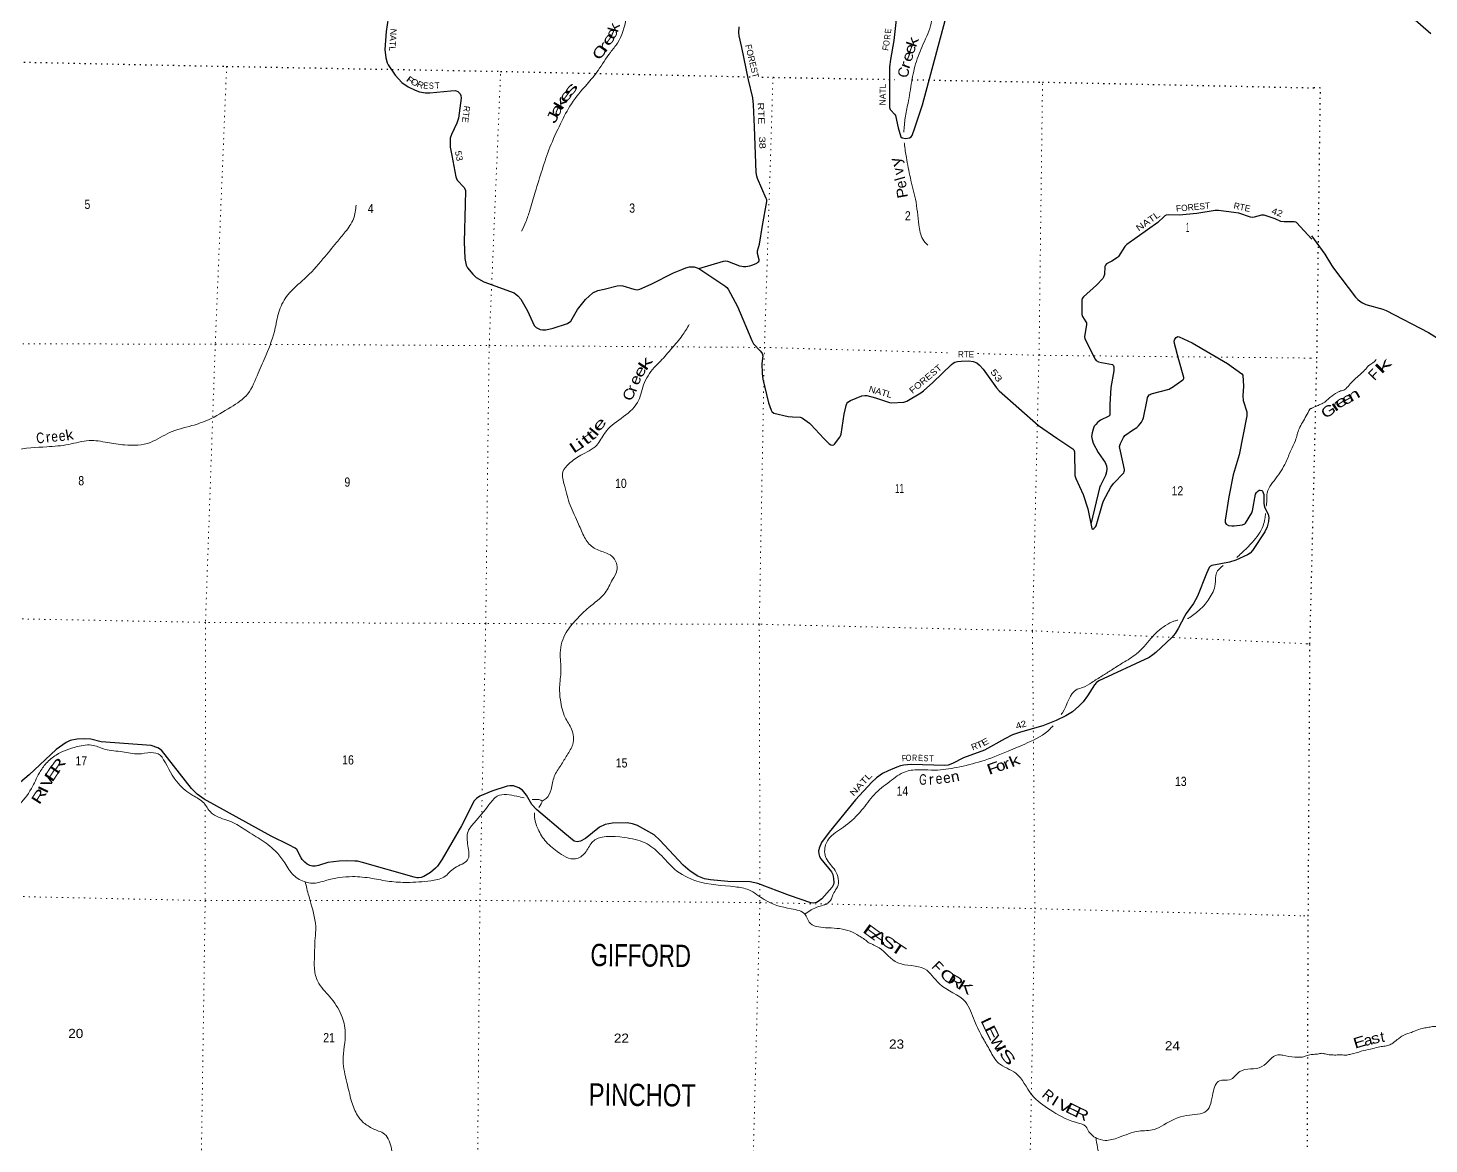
# Model space of a CAD drawing. Header units: feet. Extents: x -481249 to -254670, y -730376 to -544252.
# Drawn here: x -311565 to -284916, y -616319 to -595091 of the extents above; entities that cross this region are included whole.
import ezdxf
from ezdxf.enums import TextEntityAlignment as Align

# ---------------------------------------------------------------- set-up
doc = ezdxf.new("R2010")
doc.units = ezdxf.units.FT
doc.header["$LTSCALE"] = 70
doc.linetypes.add('DOT_DASHED', pattern=[7.7, 5, -1.2, 0.3, -1.2])
doc.linetypes.add('DOTTED', pattern=[1.5, 0.3, -1.2])
for name, color, linetype, lineweight in [('29', 7, 'Continuous', 25), ('39', 7, 'Continuous', 13), ('41', 7, 'Continuous', 13), ('44', 7, 'DOT_DASHED', 13), ('6', 7, 'DOTTED', 25), ('7', 7, 'DOTTED', 13)]:
    doc.layers.add(name, color=color, linetype=linetype, lineweight=lineweight)
doc.layers.add('30', color=7, linetype='Continuous')

msp = doc.modelspace()

# ---------------------------------------------------------------- linework, layer by layer
at = {"layer": '29'}
for points in [[(-285417.18, -594729.19), (-284880.41, -595194.27)], [(-304716.18, -594906.17), (-304753.83, -595160.24), (-304775.94, -595498.67), (-304761.31, -595660.59), (-304735.66, -595751.84), (-304713.53, -595794.03), (-304578.84, -595989.23), (-304453.72, -596124.85), (-304336.88, -596211.4), (-304198.27, -596276.13), (-304120.48, -596302.19), (-304006.53, -596323.59), (-303919.37, -596323.09), (-303523.16, -596286.57), (-303442.35, -596281.35), (-303419.29, -596286.54), (-303388.46, -596298.94), (-303343.3, -596343.95), (-303333.27, -596372.61), (-303327.04, -596425.94), (-303377.19, -596808.22), (-303410.15, -596897.92), (-303512.73, -597115.99), (-303533.58, -597183.81), (-303536.64, -597245.12), (-303533.58, -597355.95), (-303502.15, -597514.08), (-303429.32, -597924.55), (-303398.7, -597988.3), (-303269.11, -598124.13), (-303241.64, -598180.16), (-303246.98, -598445.06), (-303271.38, -599160.24), (-303254.68, -599473.85), (-303231.22, -599599.05), (-303205.15, -599651.21), (-303103.49, -599776.41), (-303038.33, -599833.79), (-302892.79, -599920.34), (-302318.89, -600131.13), (-302248.4, -600188.61), (-302193.78, -600245.89), (-302061.53, -600471.43), (-301938.33, -600751.89), (-301901.83, -600788.41), (-301822.92, -600825.02), (-301779.33, -600835.36), (-301714.15, -600830.14), (-301578.02, -600801.9), (-301302.31, -600710.16), (-301240.15, -600665.67), (-301110.42, -600446.77), (-300963.44, -600256.33), (-300821.62, -600131.58), (-300723.63, -600084.18), (-300604.49, -600056.03), (-300358.7, -599995.5), (-300293.54, -599990.29), (-300251.03, -599996.14), (-300038.74, -600058.81), (-299975.53, -600068.54), (-299928.61, -600058.1), (-299713.17, -599966.52), (-299284.5, -599745.2), (-299130.98, -599682.51), (-299052.15, -599653.84), (-298979.8, -599635.57), (-298937.45, -599631.67), (-298892.62, -599635.67), (-298852.74, -599644.71), (-298804.52, -599664.78)], [(-295047.88, -594871.91), (-295094.8, -595330.29), (-295159.15, -595687.98), (-295176.06, -595828.35), (-295180.21, -596513.71), (-295177.39, -596606.07), (-295163.06, -596639.97), (-295152.99, -596656.33), (-295083.21, -596729.31), (-295062.7, -596757.35), (-295012.58, -596992.7), (-294962.35, -597159.01), (-294935.48, -597182.02), (-294867.33, -597190.85), (-294796.83, -597179.88), (-294766.86, -597159.01), (-294746.61, -597134.18), (-294695.58, -596990.49), (-294550.5, -596555.34), (-294117.45, -594949.21)], [(-298804.52, -599664.78), (-298334.67, -599526.01), (-298296.08, -599522.58), (-298261.68, -599526.01), (-298031.81, -599613.94), (-297988.64, -599623.82), (-297956.71, -599625.13), (-297908.49, -599625.13), (-297833.19, -599614.32), (-297780.11, -599597.74), (-297699.31, -599563.83), (-297680.41, -599548.18), (-297665.42, -599529.92), (-297659.55, -599514.28), (-297659.97, -599500.16), (-297691.32, -599377.53), (-297690.18, -599329.09), (-297650.12, -599199.65), (-297591.81, -598847.63), (-297512.91, -598390.11), (-297514.22, -598358.82), (-297524.48, -598331.37), (-297688.73, -597956.63), (-297704.5, -597910.2), (-297716.23, -597842.38), (-297744.96, -596971.93), (-297762.49, -596554.86), (-297776.18, -596418.29), (-297857.9, -596076.73), (-297986.58, -595459.92), (-298039.41, -595238.83), (-298047.27, -595176.78), (-298040.38, -595068.47)], [(-287141.96, -599105.38), (-287437.88, -598793.14), (-287449.35, -598784.07), (-287480.63, -598776.24), (-287668.52, -598780.36), (-287733.48, -598768.42), (-287844.7, -598720.12), (-288052.94, -598651.49), (-288072.34, -598648.44), (-288101.02, -598651.04), (-288243.77, -598691.28), (-288275.66, -598692.78), (-288309.55, -598687.56), (-288536.23, -598615.62), (-288628.86, -598598.87), (-288921.1, -598562.9), (-288983.37, -598564.96), (-289332.73, -598620.09), (-289669.97, -598652.12), (-289864.42, -598645.82), (-289914.74, -598653.19), (-289942.62, -598666.68), (-289955.65, -598677.12), (-290074.09, -598793.57), (-290663.36, -599206.6), (-290698.77, -599247.02), (-290824.33, -599439.91), (-290843.22, -599456.99), (-290949.25, -599528.6), (-291047.85, -599576.96), (-291070, -599600.45), (-291082.27, -599629.21), (-291089.56, -599780.41), (-291105.55, -599829.35), (-291120.84, -599858.66), (-291242.9, -599982.02), (-291485.77, -600202.95), (-291511.28, -600237.33), (-291522.27, -600270.77), (-291519.14, -600541.86), (-291509.23, -600578.54), (-291441.74, -600681.07), (-291433.64, -600698.52), (-291433.64, -600732.43), (-291467.53, -600963.35), (-291459.71, -600998.47), (-291271.46, -601384.56), (-291244.66, -601415.79), (-291205.56, -601439.26), (-291147.51, -601456.19), (-290937.05, -601488.78), (-290921.43, -601501.86), (-290911, -601533.16), (-290913.71, -601609.31), (-290967.82, -601931.33), (-290987.82, -602251.75), (-290983.99, -602433.01), (-290987.9, -602453.88), (-291009.23, -602473.95), (-291162.55, -602550.38), (-291192.39, -602571.96), (-291222.5, -602594.72), (-291255.08, -602631.24), (-291282.46, -602667.75), (-291305.65, -602722.91), (-291321.56, -602792.95), (-291333.28, -602860.76), (-291324.16, -602920.76), (-291305.25, -602987.46), (-291208.01, -603162.99), (-291078.75, -603352.93), (-291053.07, -603421.55), (-291041.34, -603476.32), (-291047.86, -603533.7), (-291072.23, -603601.52), (-291167.7, -603794.77), (-291176.88, -603815.39), (-291347.21, -604525.9)], [(-287149.71, -599044.96), (-286895.17, -599392.36), (-286771.12, -599600.42), (-286733.16, -599658.03), (-286312.85, -600210.1), (-286269.39, -600254.83), (-286230.66, -600289.7), (-286184.19, -600320.71), (-286115.71, -600351.45), (-285795.82, -600440.91), (-285729.13, -600466.03), (-284923.18, -600883.76), (-284776.39, -600975.63)], [(-298804.52, -599664.78), (-298309.89, -599995.51), (-298272.76, -600025.52), (-298247.18, -600060.28), (-298066.6, -600389.12), (-297798.35, -601032.31), (-297763.93, -601096.2), (-297628.92, -601240.97), (-297602.55, -601282.52), (-297589.82, -601324.44), (-297603.71, -601472.89), (-297597.64, -601660.9), (-297587.47, -601773.71), (-297479.82, -602217.91), (-297430.82, -602359.91), (-297413.87, -602388.61), (-297378.7, -602415.53), (-297108.25, -602480.9), (-297022.87, -602487.72), (-296879.63, -602495.67), (-296856.05, -602500.76), (-296829.98, -602511.19), (-296702.25, -602607.7), (-296675.83, -602634.4), (-296428.68, -602901.91), (-296324.29, -602998.94), (-296293.01, -603017.2), (-296264.92, -603026.13), (-296235.66, -603017.2), (-296222.63, -603004.16), (-296123.58, -602876.35), (-296110.54, -602847.66), (-296099.12, -602813.68), (-296042.65, -602433.57), (-296003.67, -602268.63), (-295990.64, -602234.72), (-295971.06, -602207.96), (-295922.86, -602174.73), (-295706.51, -602086.05), (-295649.3, -602081.56), (-295607.46, -602083.44), (-295446.95, -602128.08), (-295181.27, -602213.86), (-295138.54, -602219.96), (-294904.97, -602206.03), (-294849.46, -602189.36), (-294579.14, -602028.67), (-294529.28, -601992.79), (-294353.36, -601833.67)], [(-290555.29, -602739.25), (-290474.35, -602687.27), (-290439.82, -602657.27), (-290409.84, -602622.06), (-290386.38, -602585.54), (-290360.31, -602538.6), (-290349.38, -602507.92), (-290277.06, -602162.08), (-290268.43, -602121.28), (-290258, -602100.41), (-290237.15, -602071.72), (-290222.81, -602059.99), (-290200.15, -602050.77), (-289860.49, -601958.26), (-289832.37, -601944.96), (-289813.57, -601934.79), (-289597.21, -601783.51), (-289584.18, -601767.86), (-289580.45, -601757.59), (-289578.97, -601740.47), (-289672.6, -601403.75), (-289759, -601094.08), (-289762.74, -601045.36), (-289749.7, -601011.45), (-289723.64, -600974.94), (-289692.36, -600961.9), (-289669.93, -600962.88), (-289419.86, -601080.11), (-288746.14, -601472.99), (-288476.35, -601666.13), (-288456.59, -601696.92), (-288443.8, -601903.5), (-288459.41, -602086.07), (-288453.46, -602173.94), (-288383.82, -602391.24), (-288378.6, -602419.93), (-288380.99, -602465.41), (-288527.96, -603211.19), (-288638.58, -603588.64), (-288721.39, -604010.52), (-288792.29, -604454.58), (-288793.06, -604498.73), (-288772.21, -604530.03), (-288727.9, -604553.51), (-288666.55, -604562.31), (-288621.02, -604561.33), (-288464.62, -604540.47), (-288420.31, -604522.21), (-288403.4, -604507.35), (-288287.37, -604316.15), (-288271.58, -604274.45), (-288213.5, -603960.5), (-288196.14, -603927.52), (-288177.89, -603906.65), (-288149.22, -603883.18), (-288126.74, -603879.37), (-288097.08, -603891.01), (-288081.44, -603904.05), (-288057.04, -603964.38), (-288057.98, -604138.79), (-288042.44, -604203.05), (-287974.57, -604337.02), (-287961.4, -604404.43), (-287966.75, -604480.48), (-287992.82, -604582.2), (-288041.29, -604676.04), (-288274.34, -605030.82), (-288316.04, -605077.77), (-288370.97, -605114.99), (-288591.05, -605213.4), (-288712.87, -605253.18), (-288873.07, -605283.8)], [(-294353.36, -601833.67), (-293997.86, -601488.76), (-293965.28, -601465.28), (-293933.97, -601445.41), (-293887, -601432.59), (-293815.39, -601426.16), (-293669.16, -601423.92), (-293587.32, -601436.59), (-293519.75, -601462.5), (-293464.81, -601504.41), (-293397.26, -601579.5), (-293141.58, -601937.38), (-293094.82, -601993.98), (-292342.47, -602654.35), (-291996.84, -602894.99), (-291688.39, -603095.45), (-291671.45, -603113.71), (-291659.37, -603155.56), (-291653.2, -603604.06), (-291636.34, -603658.88), (-291491.75, -603967.24), (-291403.11, -604238.87), (-291331.12, -604608.49), (-291310.43, -604623.89), (-291289.02, -604613), (-291260.91, -604582.16), (-291248.56, -604557.37), (-291127.97, -604141.36), (-291107.26, -604084.09), (-290966.35, -603823.16), (-290918.69, -603755.67), (-290723.94, -603551.9), (-290713.51, -603528.42), (-290709.6, -603507.56), (-290709.6, -603489.3), (-290737.63, -603342.99), (-290799.53, -603082.41), (-290800.18, -603053.73), (-290796.27, -603030.25), (-290782.59, -602993.73), (-290727.85, -602878.97), (-290715.47, -602859.41), (-290700.5, -602844.41), (-290555.29, -602739.25)], [(-288873.07, -605283.8), (-289048.3, -605317.29), (-289073.29, -605330.77), (-289096.75, -605354.25), (-289151.52, -605466.37), (-289316.66, -605901.28), (-289392.61, -606040.23), (-289535.97, -606225.42), (-289563.67, -606273.09), (-289689.77, -606512.33), (-289747.11, -606606.23), (-289810.94, -606686.98), (-290113.34, -606971.38), (-290168.08, -607015.73), (-290240.55, -607062.61), (-291195.1, -607511.3), (-291238.11, -607542.61), (-291278.94, -607585.25), (-291414.63, -607796.06), (-291493.56, -607910.38), (-291576.98, -607993.84), (-291696.88, -608095.56), (-291824.19, -608173.93), (-292007.07, -608265.1), (-292264.7, -608363.04), (-292688.76, -608484.21), (-292836, -608536.37), (-292982.46, -608614.96), (-293372.94, -608824.72), (-293773.1, -608976.24), (-293977.72, -609078.89), (-294063.74, -609110.19), (-294127.07, -609120.29), (-294760.93, -609100.66), (-294836.6, -609105.34), (-294908.29, -609115.41), (-294966.84, -609128.84), (-295038.11, -609153.45), (-295205.45, -609219.74), (-295314.34, -609273.56), (-295424.41, -609355.37), (-295511.29, -609436.36), (-295822.31, -609775.34), (-296325.57, -610386.57), (-296469.68, -610581.26), (-296518, -610690.89), (-296525.73, -610750.8), (-296521.81, -610800.35), (-296507.48, -610849.91), (-296487.14, -610895.68), (-296283.99, -611140.62), (-296255.93, -611191.59), (-296240.29, -611269.84), (-296235.08, -611353.3), (-296241.6, -611384.61), (-296269.73, -611435.4), (-296465.65, -611653.5), (-296533.55, -611705.43), (-296568.73, -611723.68), (-296622.18, -611736.73), (-296674.77, -611731.15), (-297079.2, -611594.03), (-297683.09, -611366.35), (-297829.95, -611330.49), (-298251.23, -611325.43), (-298585, -611293.32), (-298694.48, -611272.45), (-298822.2, -611225.51)], [(-298822.2, -611225.51), (-298970.78, -611131.61), (-299100.01, -611016.63), (-299546.86, -610542.14), (-299656.33, -610437.81), (-299969.13, -610260.45), (-300068.19, -610229.15), (-300170.48, -610212.15), (-300448.76, -610218.71), (-300584.31, -610239.58), (-300692.6, -610294.07), (-300958.71, -610507.32), (-301058.72, -610557.79), (-301121.28, -610573.44), (-301173.41, -610557.79), (-301351.38, -610414.42), (-301892.31, -609959), (-301978.86, -609858.77), (-302083.13, -609681.41), (-302161.33, -609587.51), (-302229.1, -609545.78), (-302333.37, -609509.26), (-302401.14, -609504.05), (-302449.33, -609509.41), (-302744.85, -609610.07), (-302969.39, -609702.27), (-303037.16, -609744.01), (-303080.99, -609790.42), (-303316.6, -610266.58), (-303685.6, -610903.47), (-303778.76, -611035.1), (-303813.95, -611074.23), (-303907.81, -611155.33), (-304032.91, -611230.72), (-304083.74, -611251.59), (-304137.18, -611256.81), (-304169.76, -611254.19), (-304221.89, -611246.37), (-305204.67, -610961.39), (-305299.75, -610941.2), (-305345.36, -610935.98), (-305511.46, -610933.66), (-305647.73, -610935.98), (-305860.75, -610967.55), (-306037.43, -611024.66), (-306099.89, -611032.82), (-306154.73, -611032.49), (-306205.56, -611019.44), (-306256.39, -610993.36), (-306302.07, -610958.24), (-306351.53, -610909.9), (-306371.09, -610873.38), (-306453.08, -610715.93), (-306481.87, -610690.8), (-306601.01, -610627.98), (-306937.06, -610463.62), (-308212.78, -609760.89), (-308346.94, -609663.15), (-308454.32, -609559.58), (-309027.69, -608829.21), (-309095.05, -608781.55), (-309223.77, -608740.67), (-310176.29, -608667.11), (-310372.31, -608619.84), (-310490.94, -608613.23), (-310632.98, -608619.84), (-310763.31, -608645.92), (-310841.51, -608682.44), (-311029.83, -608813.19), (-311542.34, -609296.05), (-311871.07, -609578.69)]]:
    msp.add_lwpolyline(points, dxfattribs=at)
at = {"layer": '39'}
for points in [[(-299951.81, -592921.7), (-299941.14, -593306.82), (-299968.42, -593681.57), (-299983.67, -594054.42), (-300104.83, -594404.25), (-300191.33, -594912.82), (-300351.52, -595376.6), (-300487.2, -595553.85), (-300722.46, -595900.64), (-300930.9, -596157.43), (-301228.46, -596531.73), (-301435.99, -596912.87), (-301638.08, -597360.23), (-301781.82, -597774.02), (-301917.78, -598213.96), (-302018.87, -598557.96), (-302096.87, -598779.85), (-302176.46, -598953.59)], [(-279001.09, -602976.48), (-279071.06, -602867.51), (-279192.39, -602740.54), (-279272.36, -602631.19), (-279336.26, -602520.44), (-279424.87, -602374.64), (-279486.24, -602195.78), (-279542.13, -602031.16), (-279573.04, -601947.74), (-279677.43, -601849.5), (-279769.69, -601747.71), (-279989.49, -601524.73), (-280061.03, -601457.82), (-280138.4, -601332.52), (-280351.07, -601025.55), (-280488.77, -600747.5), (-280574.92, -600535.6), (-280600.69, -600368.11), (-280654.22, -600193.55), (-280732.02, -600026.1), (-280784.38, -599927.82), (-280832.8, -599777.53), (-280893.95, -599592.66), (-280934.43, -599390.51), (-280935.56, -599205.9), (-280962.02, -599110.6), (-281005.57, -598990.59), (-281035.22, -598927.28), (-281031.85, -598782.96), (-281049.92, -598623.79), (-281091.33, -598499.85), (-281167.97, -598408.67), (-281223.23, -598334.36), (-281243.92, -598245.31), (-281226.42, -598151.68), (-281237.35, -598069.01), (-281261.38, -598015.94), (-281468.2, -597927.87), (-281656.31, -597874.61), (-281787.05, -597785.4), (-281892.6, -597610.88), (-281953.26, -597520.32), (-282032.49, -597445.09), (-282147.25, -597356.49), (-282218.83, -597183.26), (-282276.29, -597060.71), (-282444.38, -596899.88), (-282535.53, -596822.2), (-282632.73, -596692.13), (-282692.79, -596585.54), (-282760.9, -596426.48), (-282841.52, -596280.99), (-283017.56, -596011.52), (-283203.97, -595751.69), (-283304.2, -595595.43), (-283398.64, -595391.23), (-283506.32, -595166.48), (-283589.38, -595032.94), (-283710.56, -594901.96), (-283928.12, -594833.54), (-284074.27, -594781.87), (-284243.05, -594693.23), (-284371.18, -594533.91), (-284489.83, -594388.99), (-284645.26, -594210.57), (-284857.54, -594054.09), (-285015.94, -593901.64), (-285130.6, -593756.87), (-285299.34, -593559.9), (-285405.81, -593463.59), (-285464.69, -593379.1), (-285516.02, -593306.95), (-285546.63, -593215.51), (-285565.63, -593134.54), (-285564.41, -593101.87)], [(-294077.05, -593991.85), (-294268.94, -594200.56), (-294403.94, -594530.21), (-294381.58, -594951.54), (-294515.13, -595345.38), (-294666.6, -595727.02), (-294756.01, -596109.22), (-294825.66, -596521.69), (-294880.13, -596799.94), (-294905.02, -597072.8)], [(-294896.34, -597276.59), (-294894.44, -597295.12), (-294856.65, -597554.15), (-294781.93, -597941.86), (-294685.34, -598345.81), (-294617.53, -598837.73), (-294543.81, -599109.12), (-294446.71, -599224.31)], [(-312219.77, -609782.18), (-312206.1, -609689.3), (-312304.3, -609469.83), (-312517.88, -609165.08), (-312782.64, -608759.61), (-312967.99, -608431.06), (-313126.17, -607972.4), (-313129.04, -607611.42), (-313296.53, -607301.08), (-313444.71, -607073.13), (-313493.85, -606737.79), (-313536.24, -606546.9), (-313614.87, -606379.74), (-313621.75, -606249.33), (-313527.59, -606011.56), (-313525.24, -605740.86), (-313573.66, -605553.92), (-313387.57, -605335.02), (-313406.11, -605164.4), (-313445.73, -604885.3), (-313381.86, -604677.33), (-313389.15, -604364.43), (-313412.03, -604231.87), (-313343.87, -603991.85), (-313147.09, -603694.84), (-312852.7, -603454.87), (-312611.34, -603326.72), (-312295.95, -603205.25), (-311820.64, -603111.3), (-311207.52, -603056.71), (-310790.7, -603012.37), (-310401.65, -602937.69), (-310055.61, -602974.92), (-309727.67, -603022.02), (-309234.72, -602972.35), (-308874.74, -602787.12), (-308447.14, -602654.64), (-308133.85, -602543.18), (-307707.33, -602304.41), (-307384.77, -602048.65), (-307187.15, -601655.39), (-307033.99, -601309.86), (-306863.36, -600796.04), (-306782.34, -600457.88), (-306621.65, -600166.56), (-306306.68, -599862.6), (-305955.03, -599484.78), (-305694.01, -599168.3), (-305530.13, -598971.26), (-305373.79, -598720.01), (-305325.46, -598457.75)], [(-301782.63, -609795.17), (-301709.61, -609748.51), (-301616.04, -609578.91), (-301553.8, -609328.81), (-301431.86, -609119.36), (-301310.02, -608921.93), (-301204.14, -608718.35), (-301227.64, -608427.37), (-301347.84, -608205.69), (-301439.05, -607871.97), (-301452.97, -607631.21), (-301428.22, -607316.6), (-301441.26, -606973.57), (-301329.83, -606591.56), (-301135.5, -606346.67), (-300899.23, -606114.19), (-300588.48, -605834.26), (-300446.15, -605582.88), (-300364.59, -605413.17), (-300373.35, -605268.7), (-300460.28, -605135.56), (-300595.84, -605068.16), (-300821.21, -604967.85), (-300977.78, -604783.94), (-301091.68, -604528.23), (-301252.72, -604167.81), (-301361.56, -603789.82), (-301389.36, -603532.89), (-301275.91, -603379.51), (-301052.28, -603219.11), (-300746.28, -603025.36), (-300594.13, -602796.13), (-300285.38, -602516.18), (-299972.45, -602216.22), (-299855.42, -601880.39), (-299654.35, -601551.33), (-299535.16, -601428.08), (-299318.81, -601183.39), (-299120.49, -600940.54), (-298986.54, -600731.2)], [(-287182.1, -602339.28), (-287180.88, -602337.49), (-287162.35, -602329.22), (-287143.81, -602321.96), (-287042.98, -602276.99), (-286971.77, -602245.58), (-286933.13, -602228.99), (-286800.99, -602119.64), (-286653.24, -602020.91), (-286580.04, -601989.57), (-286535.63, -601979.21), (-286498.62, -601952.53), (-286417.18, -601861.32), (-286305.1, -601753.21), (-286209.82, -601666.54), (-286120.47, -601577.64), (-286064.05, -601513.57), (-286006.61, -601475.62), (-285921.7, -601398.58)], [(-288010.87, -604189.32), (-288000.78, -604075.28), (-288000.78, -603972.74), (-287836.3, -603665.98), (-287639.38, -603352.93), (-287543.3, -603125.19), (-287455.56, -602935.48), (-287387.57, -602713.51), (-287322.44, -602591.78), (-287182.1, -602339.28)], [(-288573.4, -605163.92), (-288483.31, -605079.29), (-288274.07, -604869.94), (-288073.37, -604562.33), (-288039.21, -604429.89), (-288025.39, -604325.68)], [(-289507.24, -606323.86), (-289491.02, -606316.04), (-289293.54, -606169.44), (-289172.4, -606052.22), (-289097.39, -605944.62), (-288980.89, -605670.94), (-288958.99, -605454.57), (-288833.24, -605317.94)], [(-291910.23, -608147.09), (-291889.16, -608117.11), (-291606.99, -607670.48), (-291500.57, -607635.35), (-291329.55, -607538.64), (-291134.28, -607416.08), (-290957.12, -607303.39), (-290743.73, -607168.96), (-290477.93, -606992.9), (-290207.14, -606704.59), (-290087.93, -606579.33), (-289928.71, -606458.45), (-289753.76, -606369.8), (-289694.57, -606353.92)], [(-296781.45, -611940.97), (-296666.68, -611865.81), (-296521.99, -611802.95), (-296415.57, -611767.82), (-296302.76, -611688.63), (-296237.43, -611542.84), (-296169.63, -611430.18), (-296212.33, -611118.29), (-296383.14, -610883.31), (-296393.67, -610628.99), (-296310.37, -610489.38), (-296016.1, -610263.44), (-295709.25, -609971.44), (-295470.42, -609674.82), (-295173.94, -609424.84), (-294874, -609237.06), (-294585.37, -609199.57), (-294315.16, -609208.04), (-293898.27, -609155.68), (-293424.73, -609035.65), (-292922.59, -608849.7), (-292558.83, -608690.57), (-292120.02, -608419.82), (-292066.62, -608362.53)], [(-318541.64, -613042.1), (-318505.57, -613017.1), (-318321.97, -612854.33), (-318154.13, -612663.34), (-317993.94, -612430.17), (-317876.8, -612312.92), (-317677.43, -612178.37), (-317458.26, -612070.07), (-317183.61, -612028.44), (-316811.04, -612007.76), (-316528.94, -612030.38), (-316270.58, -612020.69), (-316005.09, -612111.34), (-315775.76, -612215.69), (-315564.23, -612295.82), (-315416.09, -612297.16), (-315230.72, -612162.48), (-315028.81, -611965.79), (-314835.04, -611785.06), (-314588.69, -611544.66), (-314317.49, -611438.83), (-314131.13, -611369.19), (-313667.29, -611264.25), (-313386.12, -611162.53), (-313172.73, -611028.11), (-313091.19, -610860.4), (-313036.77, -610588.17), (-312916.28, -610407.97), (-312822.33, -610271.25), (-312620.08, -610098.64), (-312387.67, -610078.69), (-312043.07, -610051.74), (-311771.42, -609893.78), (-311500.22, -609557.34), (-311349.48, -609259.92), (-311217.75, -609076.62), (-311028.19, -608919.92), (-310632.4, -608761.08), (-310319.87, -608737.85), (-310100.28, -608812.04), (-309766.32, -608857.18), (-309464.38, -608900.03), (-309227.91, -608874.1), (-309050.68, -608924.38), (-308986.63, -609009.83), (-308704.8, -609462.7), (-308431.5, -609689.14), (-308221.16, -609831.77), (-308090.56, -610009.42), (-308016.98, -610066.24), (-307705.68, -610185.37), (-307420.83, -610352.4), (-307108.2, -610547.75), (-306835.85, -610770.81), (-306679.44, -610972.76), (-306515.28, -611204.86), (-306276.18, -611337.38), (-306164.24, -611358.45), (-305897.51, -611306.73), (-305394.35, -611233.09), (-305020.25, -611266.57), (-304688.39, -611323.72), (-304354.21, -611342.8), (-303905.48, -611312.79), (-303654.61, -611242.87), (-303444.84, -611064.3), (-303203.3, -610916.09), (-303196.95, -610645.43), (-303194.59, -610374.73), (-303077.02, -610207.35), (-302797.79, -609868.98), (-302638.19, -609703.99), (-302267.8, -609703.34), (-302124.72, -609734.29)], [(-301972.99, -609765.04), (-301788.12, -609797.93), (-301846.31, -609916.13)], [(-301928.32, -610022.7), (-301930.39, -610043.3), (-301878.52, -610294.43), (-301734.54, -610544.4), (-301498.13, -610757.11), (-301152.96, -610894.6), (-300967.77, -610779.97), (-300837.93, -610582.62), (-300224.48, -610489.93), (-299828.95, -610591.79), (-299544.48, -610802.92), (-299268.67, -611088.18), (-298842.22, -611318.65), (-298112.4, -611427.55), (-297856.62, -611484.02), (-297561.92, -611669.18), (-297048.91, -611846.3), (-296783.56, -611952.98), (-296706.74, -612098.07), (-296393.36, -612207.19)], [(-287334.76, -614667.52), (-287319.85, -614664.78), (-287286.13, -614655.04), (-287250.91, -614641.16), (-287207.18, -614626.86), (-287110.67, -614614.46), (-287014.24, -614604.07), (-286951.85, -614594.39), (-286892.28, -614606.68), (-286792.82, -614622.48), (-286688.91, -614626.41), (-286588.78, -614624.18), (-286480.8, -614626.26), (-286402.13, -614609.17), (-286347.66, -614597.19), (-286159.51, -614542.12), (-285985.95, -614502.54), (-285852.65, -614469.47), (-285748.08, -614455.37), (-285661.11, -614430.57), (-285589.46, -614387.14), (-285498.77, -614316.34), (-285432.97, -614268.68), (-285276.49, -614204.38), (-285179.09, -614167.95), (-285043.27, -614120.92), (-284942.54, -614102.67), (-284849.88, -614086.11), (-284745.75, -614084.03), (-284576.65, -614110.49), (-284497.4, -614131.55), (-284423.62, -614138.35), (-284259.69, -614142.55), (-284123.52, -614139.67), (-284031.23, -614133.13), (-283924.86, -614070.96), (-283849.06, -614023.67), (-283767.04, -613970.6), (-283696.19, -613895.04), (-283639.03, -613810.94), (-283570.68, -613695.16), (-283498.66, -613641.71), (-283463.64, -613614.95), (-283385.04, -613599.86), (-283246.2, -613579.04), (-283132.66, -613539.2), (-283065.73, -613461.48), (-282982.37, -613372.35), (-282887.02, -613283.68), (-282794.34, -613212.95), (-282696.33, -613160.49), (-282579.32, -613134.82), (-282456.31, -613109.38), (-282330.13, -613106.13), (-282209.79, -613098.65), (-282091.6, -613095.1), (-281960.97, -613079.98), (-281854.18, -613059.94), (-281751.95, -613001.62), (-281679.63, -612940.16), (-281586.27, -612851.41), (-281491, -612764.73), (-281416.82, -612707.35), (-281265.36, -612562.62), (-281168.01, -612474.02), (-281110.03, -612367.88), (-281074.25, -612266.92), (-280998.73, -612173.48), (-280903.75, -612094.82), (-280792.12, -611998.73), (-280745.09, -611918.26), (-280707.62, -611825.39), (-280688.49, -611741.85), (-280677.27, -611601.84), (-280670.94, -611485.72), (-280663.36, -611389.71), (-280644.67, -611264.03), (-280597.65, -611183.56), (-280559.44, -611124.82), (-280501.55, -611074.85), (-280423.9, -611031.64), (-280330.94, -611007.07), (-280256.64, -610999.85), (-280173.09, -611013.04), (-280093.53, -611026.09), (-279975.57, -611028.54), (-279850.41, -610999.17), (-279777.28, -610969.84), (-279689.4, -610866.84), (-279556.37, -610733.45), (-279402.92, -610642.95), (-279333.92, -610563.31), (-279265.2, -610437.52), (-279201.58, -610287.45)], [(-306292.11, -611333), (-306261.22, -611459.84), (-306183.6, -611743.3), (-306091.88, -612247.47), (-306107.7, -612455.88), (-306113.81, -612698.47), (-306114.42, -612999.27), (-306052.33, -613226.43), (-305824.61, -613517.27), (-305605.39, -613864.17), (-305530.17, -614193.73), (-305570.91, -614734.8), (-305500.4, -615146.53), (-305409.46, -615510.33), (-305295.68, -615780.07), (-305160.86, -615931.7), (-305119.06, -615960.15), (-304925.74, -616062.17), (-304810.05, -616111.35), (-304660.15, -616371.4), (-304602.93, -616698.79), (-304430.9, -617177.62), (-304300.42, -617369.31), (-304070.22, -617604.02), (-303814.65, -617915.16), (-303598.77, -618185.83), (-303344.65, -618432.79), (-302980.69, -618712.83), (-302464.63, -618998.27), (-302099.67, -619162.01), (-301630.62, -619328.7), (-301376.44, -619569.64), (-301154.98, -619888.49), (-300921.2, -620173.37), (-300701.23, -620434.05), (-300532.86, -620642.13)], [(-296393.36, -612207.19), (-295973.35, -612257.13), (-295798.01, -612332.56)], [(-295574.07, -612492), (-295630.83, -612441.65), (-295719.18, -612386.43), (-295798.01, -612332.56)], [(-295574.07, -612492), (-295377.59, -612587.4), (-295017.69, -612873.42), (-294510.16, -612988.32), (-294228.32, -613271.63), (-293734.8, -613617.02), (-293559.71, -613973.55), (-293396.49, -614313.93), (-293264.34, -614543.74), (-293102.22, -614779.84), (-292777.56, -614973.29), (-292470.79, -615383.16), (-292124.89, -615667.05), (-291640.46, -615906.07), (-291442.96, -615988.07), (-291383.74, -616084.87), (-291076.85, -616250.09), (-290820.11, -616196.27), (-290438.66, -616075.4), (-290144.08, -616043.99), (-289959.1, -615953.42), (-289527.1, -615774.86), (-289145.97, -615690.08), (-289026.91, -615352.26), (-288898.72, -615114.79), (-288708.38, -615098.47), (-288516.82, -614941.79), (-288093.55, -614847.37), (-287791.29, -614623.52), (-287693.27, -614632.43), (-287469.33, -614666.55), (-287334.75, -614667.52)], [(-291255.45, -616191.97), (-291220.17, -616385.15), (-291185.53, -616545.89), (-291125.26, -616752.99), (-291104.49, -616897.56), (-291158.25, -617093.59), (-291274.28, -617313.12), (-291364.29, -617534.9), (-291374.41, -617777.45), (-291459.2, -618089.51), (-291603.87, -618378.97), (-291760.61, -618676.34), (-291909.5, -618991.84), (-292045.98, -619261.32), (-292129.91, -619473.12), (-292439.55, -619855.33), (-292743.57, -620051.1), (-293055.56, -620242.78), (-293417.72, -620448.05), (-293627.1, -620582.51), (-293935.33, -620802.3), (-294272.32, -621106.06), (-294464.28, -621308.86), (-294818.08, -621704.71), (-295070.92, -622001.21), (-295430.24, -622340.85), (-295634.13, -622533.52), (-295914.63, -622787.66), (-296053.91, -622918.74), (-296220.09, -623149.85), (-296422.39, -623390.66), (-296584.18, -623577.69)]]:
    msp.add_spline(points, degree=3, dxfattribs=at)
at = {"layer": '6'}
for points in [[(-317356.42, -595619.32), (-313007.71, -595712.88), (-307787.17, -595820.45), (-302574.53, -595915.91), (-297830.67, -596019.58)], [(-297604.17, -596024.53), (-297394.08, -596029.12), (-295077.32, -596070.09)], [(-294757.08, -596075.75), (-292267.49, -596119.79), (-287106.35, -596229.14)], [(-287591.25, -638733.62), (-287595.14, -638561.99), (-287591.46, -638397.74), (-287535.19, -633464.55), (-287530.29, -633191.44), (-287446.13, -628283.94), (-287439.51, -627946.13), (-287353.82, -622482.41), (-287232.22, -617212.94), (-287211.74, -611982.67), (-287180.36, -606806.65), (-287047.7, -601373.2), (-286981.64, -596232.29), (-287106.35, -596229.14)]]:
    msp.add_lwpolyline(points, dxfattribs=at)
at = {"layer": '7'}
for p, q in [((-287169.99, -601369.92), (-287047.7, -601373.2)), ((-287237.28, -606804.34), (-287180.36, -606806.65)), ((-292414.02, -611842.26), (-287301.34, -611979.14)), ((-287301.34, -611979.14), (-287211.74, -611982.67))]:
    msp.add_line(p, q, dxfattribs=at)
for points in [[(-307787.17, -595820.45), (-308003.23, -601104.54), (-308189.33, -606396.92), (-308195.24, -611688.94), (-308272.57, -616906.11), (-308366.11, -622145.19), (-308548.47, -627698.3)], [(-303321.94, -627807.92), (-303125.15, -622206.81), (-303015.4, -616945.82), (-302969.73, -611686.25), (-302857.92, -606417.26), (-302794, -601131.79), (-302574.53, -595915.91)], [(-297394.08, -596029.12), (-297556.82, -601167.31), (-297654.59, -606432.42), (-297642.5, -611726.6), (-297782.61, -617025.42), (-297874.65, -622322.67), (-298023.83, -627974.34), (-298727.25, -632895.06), (-298540.91, -638182.8), (-298520.45, -638595.75)], [(-292673.54, -628127.2), (-292564.06, -622435.06), (-292514.3, -617165.5), (-292414.02, -611842.26), (-292458.23, -606557.81), (-292334.64, -601317), (-292267.49, -596119.79)], [(-318063.98, -600823.04), (-313240.66, -601097.09), (-308003.23, -601104.54), (-302794, -601131.79), (-297556.82, -601167.31), (-294005.59, -601269.1)], [(-293502.75, -601283.52), (-292334.64, -601317), (-287169.99, -601369.92)], [(-287237.28, -606804.34), (-292458.23, -606557.81), (-297654.59, -606432.42), (-302857.92, -606417.26), (-308189.33, -606396.92), (-313347.9, -606299.95), (-318685.56, -606077.02)], [(-313439.75, -611575.14), (-308195.24, -611688.94), (-302969.73, -611686.25), (-297642.5, -611726.6), (-292414.02, -611842.26)]]:
    msp.add_lwpolyline(points, dxfattribs=at)

# ---------------------------------------------------------------- texts
at = {"layer": '30'}
for s, rotation, width, p in [('NATL', 266.262, 1.05, (-304669.64, -595100.18)), ('RTE    38', 272.407, 1.3, (-297687.92, -596510.42)), ('53', 281.242, 1.1, (-303446.04, -597437.29)), ('NATL', 35.027, 1.25, (-290437.46, -598962.78)), ('42', 341.759, 1.2, (-287924.98, -598619.96)), ('RTE', 359.878, 0.95, (-293874.59, -601356.79)), ('FOREST', 40.129, 1.15, (-294740.83, -602053.66)), ('53', 305.543, 1.45, (-293268.73, -601629.54)), ('NATL', 344.458, 1.1, (-295581.47, -602009.91)), ('NATL', 47.463, 1.3, (-295859.01, -609711.8))]:
    msp.add_text(s, height=120, rotation=rotation, dxfattribs=dict(at, width=width)).set_placement(p)
for s, rotation, width, p in [('R', 84.156, 0.75, (-295158.65, -595266.71)), ('E', 84.156, 0.8, (-295147.05, -595153.39)), ('F', 79.801, 0.95, (-295193.5, -595483.56)), ('O', 79.801, 0.8, (-295178.62, -595387.55)), ('F', 323.471, 1.65, (-304322.67, -596134.8)), ('O', 330.968, 1.15, (-304238.15, -596177.37)), ('R', 336.968, 1.1, (-304123.39, -596224.88)), ('E', 352.097, 0.85, (-304004.35, -596244.5)), ('T', 5.266, 0.95, (-303773.87, -596242.81)), ('S', 0.329, 0.7, (-303892.13, -596248.24)), ('4', 19.507, 1.25, (-292704.42, -608415.49)), ('2', 15.947, 1.15, (-292611.18, -608386.19)), ('T', 22.739, 1.35, (-293442.52, -608777.14)), ('E', 28.244, 1.3, (-293331.1, -608722.79)), ('O', 2.716, 0.7, (-294812.84, -609032.8)), ('R', 358.226, 0.65, (-294702.26, -609032.44)), ('F', 6.332, 0.85, (-294893.5, -609039.73)), ('E', 358.226, 0.75, (-294589.39, -609035.94)), ('S', 358.226, 0.75, (-294486, -609038.21)), ('T', 358.226, 0.85, (-294384.19, -609043.93))]:
    msp.add_text(s, height=120, rotation=rotation, dxfattribs=dict(at, width=width)).set_placement(p, align=Align.CENTER)
for s, rotation, p in [('FOREST', 283.439, (-297925.44, -595418.12)), ('NATL', 89.653, (-295249.34, -596560.98)), ('RTE', 262.526, (-303271.4, -596564.51)), ('FOREST', 5.426, (-289723.32, -598587.4)), ('RTE', 347.983, (-288641.76, -598523.64))]:
    msp.add_text(s, height=120, rotation=rotation, dxfattribs=at).set_placement(p)
msp.add_text('R', height=120, rotation=20.739, dxfattribs=at).set_placement((-293542.22, -608813.97), align=Align.CENTER)
at = {"layer": '41'}
for s, rotation, width, p in [('k', 74.299, 1.25, (-300347.31, -595186.84)), ('e', 54.57, 1.65, (-300515.55, -595456.05)), ('e', 65.664, 1.3, (-300414.57, -595322.04)), ('k', 70.611, 1.35, (-294677.1, -595471.89)), ('C', 56.274, 1.4, (-300687.02, -595719.29)), ('r', 54, 1.85, (-300589.16, -595576.65)), ('e', 67.829, 1.25, (-294776.58, -595755)), ('e', 68.842, 1.25, (-294730.59, -595608.99)), ('r', 69.094, 1.35, (-294808.63, -595882.66)), ('e', 52.713, 1.75, (-301339.67, -596536.99)), ('s', 51.718, 2.05, (-301256.96, -596424.93)), ('a', 63.229, 1.5, (-301479.18, -596793.64)), ('k', 60.099, 1.65, (-301405.51, -596660.52)), ('J', 63.945, 1.55, (-301542.76, -596923.36)), ('y', 108.898, 1.25, (-294942.35, -597687.49)), ('P', 99.824, 1.15, (-294824.91, -598310.52)), ('k', 55.568, 1.85, (-299810.68, -601626.88)), ('e', 69.608, 1.2, (-299953.56, -601900.31)), ('e', 62.09, 1.4, (-299889.72, -601760.96)), ('C', 67.572, 1.15, (-300084.47, -602202.7)), ('r', 73.179, 1.25, (-299998.65, -602029.3)), ('e', 51.474, 1.75, (-300705.18, -602790.73)), ('t', 40.755, 1.8, (-300847.13, -602958.59)), ('l', 50.524, 1.6, (-300749.71, -602871.45)), ('L', 33.762, 1.65, (-301188.85, -603191.99)), ('i', 38.663, 1.6, (-301036.92, -603097.93)), ('t', 38.02, 1.7, (-300944.43, -603032.4)), ('F', 19.496, 1.5, (-293287.19, -609300.81)), ('o', 21.172, 1.2, (-293116.61, -609246)), ('r', 21.888, 1.4, (-292972.49, -609200.91)), ('k', 23.165, 1.45, (-292852.59, -609157.87)), ('G', 357.93, 0.7, (-294616.32, -609482.36)), ('e', 5.277, 0.85, (-294291.3, -609472.39)), ('e', 9.168, 0.95, (-294141.82, -609460.6)), ('n', 12.089, 1.1, (-293991.71, -609439.82)), ('E', 323.777, 1.8, (-295709.01, -612275.21)), ('A', 326.237, 1.55, (-295538.67, -612384.11)), ('S', 327.809, 1.6, (-295362.88, -612495.18)), ('T', 326.055, 1.8, (-295192.46, -612609.25)), ('O', 318.491, 1.55, (-294245.32, -613104.92)), ('R', 330.526, 1.45, (-294091.58, -613241.14)), ('K', 328.198, 1.55, (-293902.31, -613347.17)), ('L', 295.524, 1.4, (-293451.1, -613968.93)), ('E', 296.237, 1.55, (-293379.19, -614119.36)), ('W', 300.245, 1.15, (-293279.45, -614332.05)), ('I', 302.475, 1.35, (-293166.1, -614511.71)), ('S', 309.141, 1.8, (-293110.4, -614599.22)), ('I', 328.007, 1.3, (-292117.82, -615555.45)), ('V', 332.729, 1.35, (-291999.67, -615632.24)), ('E', 334.354, 1.5, (-291853.78, -615698.11)), ('R', 336.552, 1.3, (-291671.95, -615790.37))]:
    msp.add_text(s, height=200, rotation=rotation, dxfattribs=dict(at, width=width)).set_placement(p)
for s, rotation, p in [('C', 74.837, (-294840.33, -596054.17)), ('l', 105.87, (-294875.85, -597957.22)), ('v', 100.734, (-294902.74, -597864.27)), ('e', 101.019, (-294846.93, -598124.04)), ('r', 1.162, (-294427.54, -609482.72)), ('F', 313.874, (-294391.46, -612956.6)), ('R', 320.154, (-292295.97, -615409.18))]:
    msp.add_text(s, height=200, rotation=rotation, dxfattribs=at).set_placement(p)
for s, rotation, width, p in [('k', 44.066, 2.25, (-285716.2, -601585.34)), ('r', 35.34, 1.85, (-286636.51, -602350.73)), ('e', 33.682, 1.6, (-286540.86, -602281.49)), ('e', 30.011, 1.5, (-286426.33, -602224.17)), ('n', 29.444, 1.55, (-286301.78, -602154.75)), ('G', 32.476, 1.3, (-286778.06, -602457.07)), ('C', 5.085, 0.8, (-311323.1, -602986.68)), ('e', 6.247, 0.85, (-310907.48, -602944.68)), ('k', 10.531, 1.1, (-310758.74, -602927.44)), ('e', 5.897, 0.85, (-311049.82, -602958.89)), ('E', 56.831, 1.7, (-311021.78, -609326.01)), ('R', 55.49, 1.55, (-310915.73, -609178.93)), ('V', 62.439, 1.35, (-311103.02, -609455.87)), ('R', 57.036, 1.5, (-311273.16, -609756.77)), ('I', 64.747, 1.55, (-311185.88, -609618.82)), ('s', 13.926, 1.25, (-285914.11, -614401.9)), ('E', 16.573, 1.3, (-286211.5, -614474.13)), ('a', 12.755, 1.1, (-286055.67, -614438.03))]:
    msp.add_text(s, height=200, rotation=rotation, dxfattribs=dict(at, width=width)).set_placement(p, align=Align.CENTER)
for s, rotation, p in [('F', 46.369, (-285894.3, -601750.07)), ('r', 5.897, (-311172.29, -602972.65)), ('t', 10.331, (-285786.2, -614376.92))]:
    msp.add_text(s, height=200, rotation=rotation, dxfattribs=at).set_placement(p, align=Align.CENTER)
at = {"layer": '44'}
for s, width, p in [('GIFFORD', 0.75, (-300867.78, -612934.29)), ('PINCHOT', 0.8, (-300901.82, -615587.68))]:
    msp.add_text(s, height=423.5, rotation=359.433, dxfattribs=dict(at, width=width)).set_placement(p)
at = {"layer": '7'}
for s, width, p in [('5', 0.85, (-310490.28, -598532.78)), ('4', 0.85, (-305100.74, -598610.52)), ('3', 0.85, (-300129.01, -598604.33)), ('2', 0.85, (-294885.7, -598751.2)), ('1', 0.4, (-289538.68, -598969.93)), ('8', 0.85, (-310608.25, -603789.65)), ('9', 0.85, (-305545.9, -603815.73)), ('10', 0.85, (-300398.51, -603839.95)), ('11', 0.65, (-295072.37, -603936.69)), ('12', 0.85, (-289812.41, -603982.38)), ('17', 0.85, (-310661.8, -609117.17)), ('16', 0.85, (-305589.01, -609099.91)), ('15', 0.85, (-300384.05, -609157.19)), ('13', 0.85, (-289748.38, -609509.44)), ('14', 0.85, (-295044.23, -609693.11)), ('20', 1.1, (-310799.95, -614303.75)), ('21', 0.85, (-305948.87, -614382.63)), ('22', 1.1, (-300420.82, -614393.8)), ('23', 1.1, (-295187.05, -614506.4)), ('24', 1.1, (-289939.75, -614538.81))]:
    msp.add_text(s, height=175, dxfattribs=dict(at, width=width)).set_placement(p)

doc.saveas('drawing.dxf')
